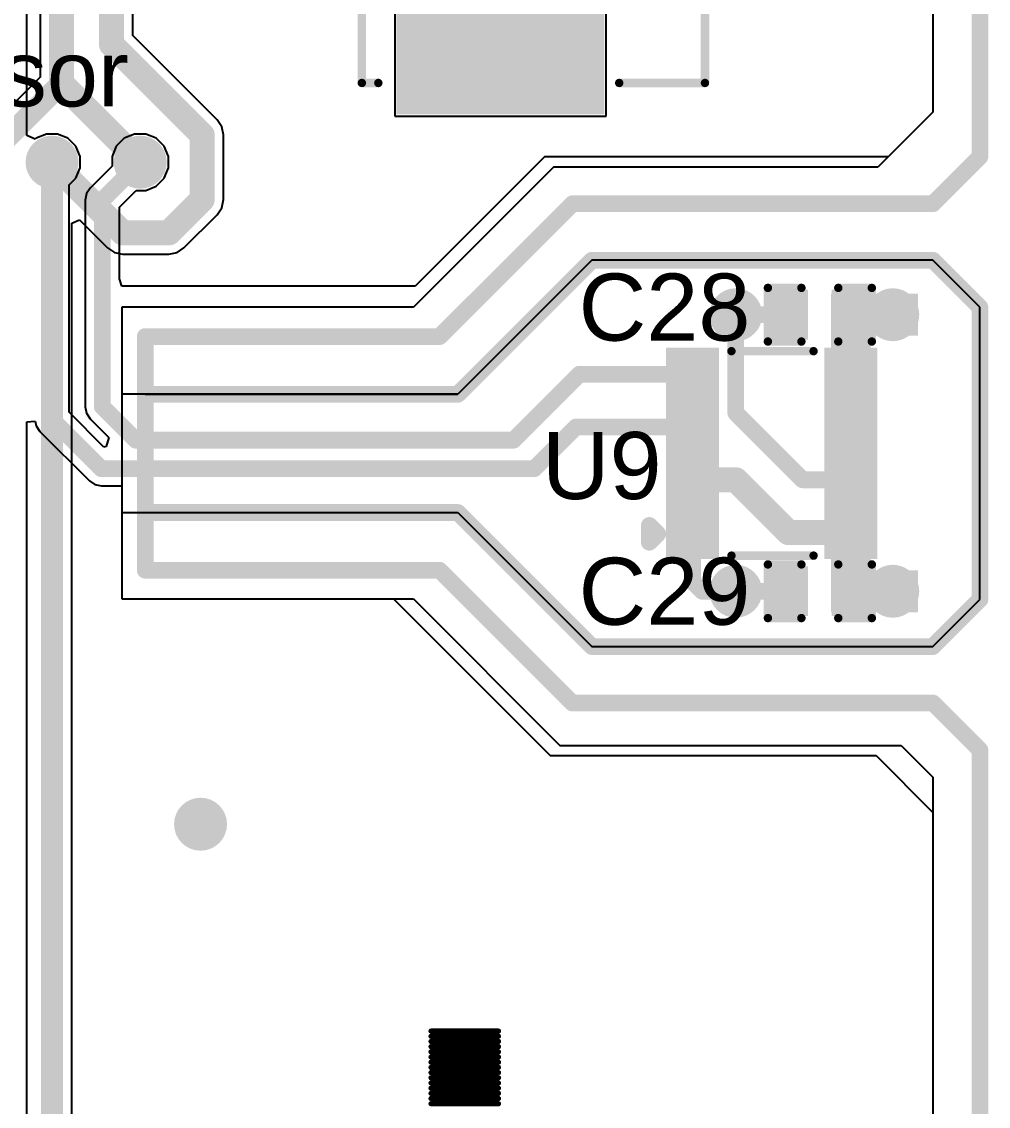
# Model space of a CAD drawing. Header units: millimetres. Extents: x -0.27 to 3.94, y -1.19 to 3.
# Drawn here: x 3.365 to 3.942, y 0.401 to 1.048 of the extents above; entities that cross this region are included whole.
import ezdxf

# ---------------------------------------------------------------- set-up
doc = ezdxf.new("R2010")
doc.units = ezdxf.units.MM
doc.header["$MEASUREMENT"] = 0
for name, color, linetype in [('BottomLayer', 5, 'Continuous'), ('BottomSolder', 6, 'Continuous'), ('Mechanical2', 216, 'Continuous'), ('TopLayer', 1, 'Continuous'), ('TopOverlay', 2, 'Continuous'), ('TopPaste', 8, 'Continuous'), ('TopSolder', 216, 'Continuous'), ('ViaHoleLayer', 16, 'Continuous')]:
    doc.layers.add(name, color=color, linetype=linetype)
doc.styles.add('Arial', font='', dxfattribs={"height": 0.2})
doc.styles.get('Arial').set_extended_font_data('Arial')

# ---------------------------------------------------------------- blocks, each defined once
blk = doc.blocks.new('BME680_20')
at = {"layer": 'TopLayer'}
for points in [[(-0.05906, 0.05906), (-0.03543, 0.05906), (-0.03543, 0.03543), (-0.05906, 0.03543)], [(0.03543, 0.05906), (0.05906, 0.05906), (0.05906, 0.03543), (0.03543, 0.03543)], [(-0.05906, 0.02756), (-0.03543, 0.02756), (-0.03543, 0.00394), (-0.05906, 0.00394)], [(0.03543, 0.02756), (0.05906, 0.02756), (0.05906, 0.00394), (0.03543, 0.00394)], [(-0.05906, -0.00394), (-0.03543, -0.00394), (-0.03543, -0.02756), (-0.05906, -0.02756)], [(0.03543, -0.00394), (0.05906, -0.00394), (0.05906, -0.02756), (0.03543, -0.02756)], [(-0.05906, -0.03543), (-0.03543, -0.03543), (-0.03543, -0.05906), (-0.05906, -0.05906)], [(0.03543, -0.03543), (0.05906, -0.03543), (0.05906, -0.05906), (0.03543, -0.05906)]]:
    blk.add_hatch(color=1, dxfattribs=at).paths.add_polyline_path(points)
at = {"layer": 'TopPaste'}
for points in [[(-0.05906, 0.05906), (-0.03543, 0.05906), (-0.03543, 0.03543), (-0.05906, 0.03543)], [(0.03543, 0.05906), (0.05906, 0.05906), (0.05906, 0.03543), (0.03543, 0.03543)], [(-0.05906, 0.02756), (-0.03543, 0.02756), (-0.03543, 0.00394), (-0.05906, 0.00394)], [(0.03543, 0.02756), (0.05906, 0.02756), (0.05906, 0.00394), (0.03543, 0.00394)], [(-0.05906, -0.00394), (-0.03543, -0.00394), (-0.03543, -0.02756), (-0.05906, -0.02756)], [(0.03543, -0.00394), (0.05906, -0.00394), (0.05906, -0.02756), (0.03543, -0.02756)], [(-0.05906, -0.03543), (-0.03543, -0.03543), (-0.03543, -0.05906), (-0.05906, -0.05906)], [(0.03543, -0.03543), (0.05906, -0.03543), (0.05906, -0.05906), (0.03543, -0.05906)]]:
    blk.add_hatch(color=8, dxfattribs=at).paths.add_polyline_path(points)
at = {"layer": 'TopSolder'}
for points in [[(-0.06306, 0.06306), (-0.03143, 0.06306), (-0.03143, 0.03143), (-0.06306, 0.03143)], [(0.03143, 0.06306), (0.06306, 0.06306), (0.06306, 0.03143), (0.03143, 0.03143)], [(-0.06306, 0.03156), (-0.03143, 0.03156), (-0.03143, -0.00006), (-0.06306, -0.00006)], [(0.03143, 0.03156), (0.06306, 0.03156), (0.06306, -0.00006), (0.03143, -0.00006)], [(-0.06306, 0.00006), (-0.03143, 0.00006), (-0.03143, -0.03156), (-0.06306, -0.03156)], [(0.03143, 0.00006), (0.06306, 0.00006), (0.06306, -0.03156), (0.03143, -0.03156)], [(-0.06306, -0.03143), (-0.03143, -0.03143), (-0.03143, -0.06306), (-0.06306, -0.06306)], [(0.03143, -0.03143), (0.06306, -0.03143), (0.06306, -0.06306), (0.03143, -0.06306)]]:
    blk.add_hatch(color=216, dxfattribs=at).paths.add_polyline_path(points)
at = {"layer": 'TopOverlay'}
for points, const_width in [([(0.024, 0.061), (-0.025, 0.061)], 0.005), ([(0.073, 0.053), (0.068, 0.048)], 0.01), ([(0.073, 0.043), (0.068, 0.048)], 0.01), ([(0.073, 0.053), (0.073, 0.043)], 0.01), ([(0.024, -0.061), (-0.025, -0.061)], 0.005)]:
    blk.add_lwpolyline(points, dxfattribs=dict(at, const_width=const_width))
for points, const_width in [([(-0.02625, 0.061, 1), (-0.02375, 0.061, 1)], 0.0025), ([(0.02275, 0.061, 1), (0.02525, 0.061, 1)], 0.0025), ([(0.0655, 0.048, 1), (0.0705, 0.048, 1)], 0.005), ([(0.0655, 0.048, 1), (0.0705, 0.048, 1)], 0.005), ([(0.0705, 0.053, 1), (0.0755, 0.053, 1)], 0.005), ([(0.0705, 0.053, 1), (0.0755, 0.053, 1)], 0.005), ([(0.0705, 0.043, 1), (0.0755, 0.043, 1)], 0.005), ([(0.0705, 0.043, 1), (0.0755, 0.043, 1)], 0.005), ([(-0.02625, -0.061, 1), (-0.02375, -0.061, 1)], 0.0025), ([(0.02275, -0.061, 1), (0.02525, -0.061, 1)], 0.0025)]:
    blk.add_lwpolyline(points, format="xyb", close=True, dxfattribs=dict(at, const_width=const_width))
blk = doc.blocks.new('53261_0871_142')
at = {"layer": 'TopLayer'}
for points in [[(-0.18799, 0.08858), (-0.1565, 0.08858), (-0.1565, 0.02559), (-0.18799, 0.02559)], [(-0.13878, 0.08858), (-0.10728, 0.08858), (-0.10728, 0.02559), (-0.13878, 0.02559)], [(-0.08957, 0.08858), (-0.05807, 0.08858), (-0.05807, 0.02559), (-0.08957, 0.02559)], [(-0.04035, 0.08858), (-0.00886, 0.08858), (-0.00886, 0.02559), (-0.04035, 0.02559)], [(0.00886, 0.08858), (0.04035, 0.08858), (0.04035, 0.02559), (0.00886, 0.02559)], [(0.05807, 0.08858), (0.08957, 0.08858), (0.08957, 0.02559), (0.05807, 0.02559)], [(0.10728, 0.08858), (0.13878, 0.08858), (0.13878, 0.02559), (0.10728, 0.02559)], [(0.1565, 0.08858), (0.18799, 0.08858), (0.18799, 0.02559), (0.1565, 0.02559)], [(-0.31398, 0.00197), (-0.2313, 0.00197), (-0.2313, -0.11614), (-0.31398, -0.11614)], [(0.2313, 0.00197), (0.31398, 0.00197), (0.31398, -0.11614), (0.2313, -0.11614)]]:
    blk.add_hatch(color=1, dxfattribs=at).paths.add_polyline_path(points)
at = {"layer": 'TopOverlay'}
blk.add_hatch(color=2, dxfattribs=at).paths.add_polyline_path([(-0.0165, -0.124), (0.0175, -0.124), (0.0175, -0.11025), (-0.0165, -0.11025)])
at = {"layer": 'TopPaste'}
for points in [[(-0.18799, 0.08858), (-0.1565, 0.08858), (-0.1565, 0.02559), (-0.18799, 0.02559)], [(-0.13878, 0.08858), (-0.10728, 0.08858), (-0.10728, 0.02559), (-0.13878, 0.02559)], [(-0.08957, 0.08858), (-0.05807, 0.08858), (-0.05807, 0.02559), (-0.08957, 0.02559)], [(-0.04035, 0.08858), (-0.00886, 0.08858), (-0.00886, 0.02559), (-0.04035, 0.02559)], [(0.00886, 0.08858), (0.04035, 0.08858), (0.04035, 0.02559), (0.00886, 0.02559)], [(0.05807, 0.08858), (0.08957, 0.08858), (0.08957, 0.02559), (0.05807, 0.02559)], [(0.10728, 0.08858), (0.13878, 0.08858), (0.13878, 0.02559), (0.10728, 0.02559)], [(0.1565, 0.08858), (0.18799, 0.08858), (0.18799, 0.02559), (0.1565, 0.02559)], [(-0.31398, 0.00197), (-0.2313, 0.00197), (-0.2313, -0.11614), (-0.31398, -0.11614)], [(0.2313, 0.00197), (0.31398, 0.00197), (0.31398, -0.11614), (0.2313, -0.11614)]]:
    blk.add_hatch(color=8, dxfattribs=at).paths.add_polyline_path(points)
at = {"layer": 'TopSolder'}
for points in [[(-0.19099, 0.09158), (-0.1535, 0.09158), (-0.1535, 0.02259), (-0.19099, 0.02259)], [(-0.14178, 0.09158), (-0.10428, 0.09158), (-0.10428, 0.02259), (-0.14178, 0.02259)], [(-0.09257, 0.09158), (-0.05507, 0.09158), (-0.05507, 0.02259), (-0.09257, 0.02259)], [(-0.04335, 0.09158), (-0.00586, 0.09158), (-0.00586, 0.02259), (-0.04335, 0.02259)], [(0.00586, 0.09158), (0.04335, 0.09158), (0.04335, 0.02259), (0.00586, 0.02259)], [(0.05507, 0.09158), (0.09257, 0.09158), (0.09257, 0.02259), (0.05507, 0.02259)], [(0.10428, 0.09158), (0.14178, 0.09158), (0.14178, 0.02259), (0.10428, 0.02259)], [(0.1535, 0.09158), (0.19099, 0.09158), (0.19099, 0.02259), (0.1535, 0.02259)], [(-0.31698, 0.00497), (-0.2283, 0.00497), (-0.2283, -0.11914), (-0.31698, -0.11914)], [(0.2283, 0.00497), (0.31698, 0.00497), (0.31698, -0.11914), (0.2283, -0.11914)]]:
    blk.add_hatch(color=216, dxfattribs=at).paths.add_polyline_path(points)
at = {"layer": 'TopOverlay'}
for points, const_width in [([(-0.209, 0.076), (-0.209, 0.096)], 0.01), ([(-0.199, 0.086), (-0.209, 0.096)], 0.01), ([(-0.209, 0.076), (-0.199, 0.086)], 0.01), ([(-0.20059, 0.06496), (-0.29823, 0.06496)], 0.005), ([(-0.29823, 0.01378), (-0.29823, 0.06496)], 0.005), ([(0.29823, 0.06496), (0.20059, 0.06496)], 0.005), ([(0.29823, 0.01378), (0.29823, 0.06496)], 0.005), ([(-0.0275, -0.124), (0, -0.0965)], 0.01), ([(0.0275, -0.124), (0, -0.0965)], 0.01), ([(0.0275, -0.124), (-0.0275, -0.124)], 0.01), ([(-0.29823, -0.13976), (-0.29823, -0.12992)], 0.005), ([(0.29823, -0.13976), (0.29823, -0.12992)], 0.005), ([(0.29823, -0.13976), (-0.29823, -0.13976)], 0.005)]:
    blk.add_lwpolyline(points, dxfattribs=dict(at, const_width=const_width))
for points, const_width in [([(-0.2115, 0.096, 1), (-0.2065, 0.096, 1)], 0.005), ([(-0.2115, 0.096, 1), (-0.2065, 0.096, 1)], 0.005), ([(-0.2015, 0.086, 1), (-0.1965, 0.086, 1)], 0.005), ([(-0.2015, 0.086, 1), (-0.1965, 0.086, 1)], 0.005), ([(-0.2115, 0.076, 1), (-0.2065, 0.076, 1)], 0.005), ([(-0.2115, 0.076, 1), (-0.2065, 0.076, 1)], 0.005), ([(-0.29948, 0.06496, 1), (-0.29698, 0.06496, 1)], 0.0025), ([(-0.29948, 0.06496, 1), (-0.29698, 0.06496, 1)], 0.0025), ([(-0.20184, 0.06496, 1), (-0.19934, 0.06496, 1)], 0.0025), ([(0.19934, 0.06496, 1), (0.20184, 0.06496, 1)], 0.0025), ([(0.29698, 0.06496, 1), (0.29948, 0.06496, 1)], 0.0025), ([(0.29698, 0.06496, 1), (0.29948, 0.06496, 1)], 0.0025), ([(-0.29948, 0.01378, 1), (-0.29698, 0.01378, 1)], 0.0025), ([(0.29698, 0.01378, 1), (0.29948, 0.01378, 1)], 0.0025), ([(-0.0025, -0.0965, 1), (0.0025, -0.0965, 1)], 0.005), ([(-0.0025, -0.0965, 1), (0.0025, -0.0965, 1)], 0.005), ([(-0.03, -0.124, 1), (-0.025, -0.124, 1)], 0.005), ([(-0.03, -0.124, 1), (-0.025, -0.124, 1)], 0.005), ([(0.025, -0.124, 1), (0.03, -0.124, 1)], 0.005), ([(0.025, -0.124, 1), (0.03, -0.124, 1)], 0.005), ([(-0.29948, -0.12992, 1), (-0.29698, -0.12992, 1)], 0.0025), ([(0.29698, -0.12992, 1), (0.29948, -0.12992, 1)], 0.0025), ([(-0.29948, -0.13976, 1), (-0.29698, -0.13976, 1)], 0.0025), ([(-0.29948, -0.13976, 1), (-0.29698, -0.13976, 1)], 0.0025), ([(0.29698, -0.13976, 1), (0.29948, -0.13976, 1)], 0.0025), ([(0.29698, -0.13976, 1), (0.29948, -0.13976, 1)], 0.0025)]:
    blk.add_lwpolyline(points, format="xyb", close=True, dxfattribs=dict(at, const_width=const_width))
blk = doc.blocks.new('C___0402_212')
at = {"layer": 'TopLayer'}
for points in [[(-0.0275, -0.0125), (-0.0275, 0.0125), (-0.0095, 0.0125), (-0.0095, -0.0125)], [(0.0095, -0.0125), (0.0095, 0.0125), (0.0275, 0.0125), (0.0275, -0.0125)]]:
    blk.add_hatch(color=1, dxfattribs=at).paths.add_polyline_path(points)
at = {"layer": 'TopPaste'}
for points in [[(-0.0275, -0.0125), (-0.0275, 0.0125), (-0.0095, 0.0125), (-0.0095, -0.0125)], [(0.0095, -0.0125), (0.0095, 0.0125), (0.0275, 0.0125), (0.0275, -0.0125)]]:
    blk.add_hatch(color=8, dxfattribs=at).paths.add_polyline_path(points)
at = {"layer": 'TopSolder'}
for points in [[(-0.02986, -0.01486), (-0.02986, 0.01486), (-0.00714, 0.01486), (-0.00714, -0.01486)], [(0.00714, -0.01486), (0.00714, 0.01486), (0.02986, 0.01486), (0.02986, -0.01486)]]:
    blk.add_hatch(color=216, dxfattribs=at).paths.add_polyline_path(points)
at = {"layer": 'TopOverlay', "const_width": 0.005}
for points in [[(-0.031, -0.016), (-0.031, 0.016)], [(-0.031, 0.016), (-0.011, 0.016)], [(0.011, 0.016), (0.031, 0.016)], [(0.031, -0.016), (0.031, 0.016)], [(-0.031, -0.016), (-0.011, -0.016)], [(0.011, -0.016), (0.031, -0.016)]]:
    blk.add_lwpolyline(points, dxfattribs=at)
at = {"layer": 'TopOverlay', "const_width": 0.0025}
for points in [[(-0.03225, 0.016, 1), (-0.02975, 0.016, 1)], [(-0.03225, 0.016, 1), (-0.02975, 0.016, 1)], [(-0.01225, 0.016, 1), (-0.00975, 0.016, 1)], [(0.00975, 0.016, 1), (0.01225, 0.016, 1)], [(0.02975, 0.016, 1), (0.03225, 0.016, 1)], [(0.02975, 0.016, 1), (0.03225, 0.016, 1)], [(-0.03225, -0.016, 1), (-0.02975, -0.016, 1)], [(-0.03225, -0.016, 1), (-0.02975, -0.016, 1)], [(-0.01225, -0.016, 1), (-0.00975, -0.016, 1)], [(0.00975, -0.016, 1), (0.01225, -0.016, 1)], [(0.02975, -0.016, 1), (0.03225, -0.016, 1)], [(0.02975, -0.016, 1), (0.03225, -0.016, 1)]]:
    blk.add_lwpolyline(points, format="xyb", close=True, dxfattribs=at)
blk = doc.blocks.new('C___0402_213')
at = {"layer": 'TopLayer'}
for points in [[(-0.0275, -0.0125), (-0.0275, 0.0125), (-0.0095, 0.0125), (-0.0095, -0.0125)], [(0.0095, -0.0125), (0.0095, 0.0125), (0.0275, 0.0125), (0.0275, -0.0125)]]:
    blk.add_hatch(color=1, dxfattribs=at).paths.add_polyline_path(points)
at = {"layer": 'TopPaste'}
for points in [[(-0.0275, -0.0125), (-0.0275, 0.0125), (-0.0095, 0.0125), (-0.0095, -0.0125)], [(0.0095, -0.0125), (0.0095, 0.0125), (0.0275, 0.0125), (0.0275, -0.0125)]]:
    blk.add_hatch(color=8, dxfattribs=at).paths.add_polyline_path(points)
at = {"layer": 'TopSolder'}
for points in [[(-0.02986, -0.01486), (-0.02986, 0.01486), (-0.00714, 0.01486), (-0.00714, -0.01486)], [(0.00714, -0.01486), (0.00714, 0.01486), (0.02986, 0.01486), (0.02986, -0.01486)]]:
    blk.add_hatch(color=216, dxfattribs=at).paths.add_polyline_path(points)
at = {"layer": 'TopOverlay', "const_width": 0.005}
for points in [[(-0.031, -0.016), (-0.031, 0.016)], [(-0.031, 0.016), (-0.011, 0.016)], [(0.011, 0.016), (0.031, 0.016)], [(0.031, -0.016), (0.031, 0.016)], [(-0.031, -0.016), (-0.011, -0.016)], [(0.011, -0.016), (0.031, -0.016)]]:
    blk.add_lwpolyline(points, dxfattribs=at)
at = {"layer": 'TopOverlay', "const_width": 0.0025}
for points in [[(-0.03225, 0.016, 1), (-0.02975, 0.016, 1)], [(-0.03225, 0.016, 1), (-0.02975, 0.016, 1)], [(-0.01225, 0.016, 1), (-0.00975, 0.016, 1)], [(0.00975, 0.016, 1), (0.01225, 0.016, 1)], [(0.02975, 0.016, 1), (0.03225, 0.016, 1)], [(0.02975, 0.016, 1), (0.03225, 0.016, 1)], [(-0.03225, -0.016, 1), (-0.02975, -0.016, 1)], [(-0.03225, -0.016, 1), (-0.02975, -0.016, 1)], [(-0.01225, -0.016, 1), (-0.00975, -0.016, 1)], [(0.00975, -0.016, 1), (0.01225, -0.016, 1)], [(0.02975, -0.016, 1), (0.03225, -0.016, 1)], [(0.02975, -0.016, 1), (0.03225, -0.016, 1)]]:
    blk.add_lwpolyline(points, format="xyb", close=True, dxfattribs=at)

msp = doc.modelspace()

# ---------------------------------------------------------------- hatches: boundary and pattern name
at = {"layer": 'BottomLayer'}
h = msp.add_hatch(color=5, dxfattribs=at)
edge = h.paths.add_edge_path()
edge.add_arc((3.3834, 0.964), 0.01181, 0, 360)
h = msp.add_hatch(color=5, dxfattribs=at)
edge = h.paths.add_edge_path()
edge.add_arc((3.436, 0.964), 0.01181, 0, 360)
h = msp.add_hatch(color=5, dxfattribs=at)
edge = h.paths.add_edge_path()
edge.add_arc((3.79134, 0.873), 0.01181, 0, 360)
h = msp.add_hatch(color=5, dxfattribs=at)
edge = h.paths.add_edge_path()
edge.add_arc((3.885, 0.873), 0.01181, 0, 360)
h = msp.add_hatch(color=5, dxfattribs=at)
edge = h.paths.add_edge_path()
edge.add_arc((3.79134, 0.708), 0.01181, 0, 360)
h = msp.add_hatch(color=5, dxfattribs=at)
edge = h.paths.add_edge_path()
edge.add_arc((3.885, 0.708), 0.01181, 0, 360)
h = msp.add_hatch(color=5, dxfattribs=at)
edge = h.paths.add_edge_path()
edge.add_arc((3.472, 0.569), 0.01181, 0, 360)
at = {"layer": 'BottomSolder'}
h = msp.add_hatch(color=6, dxfattribs=at)
edge = h.paths.add_edge_path()
edge.add_arc((3.3834, 0.964), 0.01581, 0, 360)
h = msp.add_hatch(color=6, dxfattribs=at)
edge = h.paths.add_edge_path()
edge.add_arc((3.436, 0.964), 0.01581, 0, 360)
h = msp.add_hatch(color=6, dxfattribs=at)
edge = h.paths.add_edge_path()
edge.add_arc((3.79134, 0.873), 0.01581, 0, 360)
h = msp.add_hatch(color=6, dxfattribs=at)
edge = h.paths.add_edge_path()
edge.add_arc((3.885, 0.873), 0.01581, 0, 360)
h = msp.add_hatch(color=6, dxfattribs=at)
edge = h.paths.add_edge_path()
edge.add_arc((3.79134, 0.708), 0.01581, 0, 360)
h = msp.add_hatch(color=6, dxfattribs=at)
edge = h.paths.add_edge_path()
edge.add_arc((3.885, 0.708), 0.01581, 0, 360)
h = msp.add_hatch(color=6, dxfattribs=at)
edge = h.paths.add_edge_path()
edge.add_arc((3.472, 0.569), 0.01581, 0, 360)
at = {"layer": 'TopLayer'}
h = msp.add_hatch(color=1, dxfattribs=at)
edge = h.paths.add_edge_path()
edge.add_arc((3.3834, 0.964), 0.01181, 0, 360)
h = msp.add_hatch(color=1, dxfattribs=at)
edge = h.paths.add_edge_path()
edge.add_arc((3.436, 0.964), 0.01181, 0, 360)
h = msp.add_hatch(color=1, dxfattribs=at)
edge = h.paths.add_edge_path()
edge.add_arc((3.79134, 0.873), 0.01181, 0, 360)
for points in [[(3.84819, 0.8605), (3.9, 0.8605), (3.9, 0.8855), (3.84819, 0.8855)], [(3.84819, 0.79419), (3.87181, 0.79419), (3.87181, 0.8855), (3.84819, 0.8855)], [(3.84819, 0.6955), (3.87181, 0.6955), (3.87181, 0.75482), (3.84819, 0.75482)], [(3.84819, 0.6955), (3.9, 0.6955), (3.9, 0.7205), (3.84819, 0.7205)]]:
    msp.add_hatch(color=1, dxfattribs=at).paths.add_polyline_path(points)
h = msp.add_hatch(color=1, dxfattribs=at)
edge = h.paths.add_edge_path()
edge.add_arc((3.885, 0.873), 0.01181, 0, 360)
h = msp.add_hatch(color=1, dxfattribs=at)
edge = h.paths.add_edge_path()
edge.add_arc((3.79134, 0.708), 0.01181, 0, 360)
h = msp.add_hatch(color=1, dxfattribs=at)
edge = h.paths.add_edge_path()
edge.add_arc((3.885, 0.708), 0.01181, 0, 360)
h = msp.add_hatch(color=1, dxfattribs=at)
edge = h.paths.add_edge_path()
edge.add_arc((3.472, 0.569), 0.01181, 0, 360)
at = {"layer": 'TopSolder'}
h = msp.add_hatch(color=216, dxfattribs=at)
edge = h.paths.add_edge_path()
edge.add_arc((3.3834, 0.964), 0.01581, 0, 360)
h = msp.add_hatch(color=216, dxfattribs=at)
edge = h.paths.add_edge_path()
edge.add_arc((3.436, 0.964), 0.01581, 0, 360)
h = msp.add_hatch(color=216, dxfattribs=at)
edge = h.paths.add_edge_path()
edge.add_arc((3.885, 0.873), 0.01581, 0, 360)
h = msp.add_hatch(color=216, dxfattribs=at)
edge = h.paths.add_edge_path()
edge.add_arc((3.885, 0.708), 0.01581, 0, 360)
h = msp.add_hatch(color=216, dxfattribs=at)
edge = h.paths.add_edge_path()
edge.add_arc((3.472, 0.569), 0.01581, 0, 360)
at = {"layer": 'ViaHoleLayer'}
h = msp.add_hatch(color=16, dxfattribs=at)
edge = h.paths.add_edge_path()
edge.add_arc((3.3834, 0.964), 0.00591, 0, 360)
h = msp.add_hatch(color=16, dxfattribs=at)
edge = h.paths.add_edge_path()
edge.add_arc((3.436, 0.964), 0.00591, 0, 360)
h = msp.add_hatch(color=16, dxfattribs=at)
edge = h.paths.add_edge_path()
edge.add_arc((3.79134, 0.873), 0.00591, 0, 360)
h = msp.add_hatch(color=16, dxfattribs=at)
edge = h.paths.add_edge_path()
edge.add_arc((3.885, 0.873), 0.00591, 0, 360)
h = msp.add_hatch(color=16, dxfattribs=at)
edge = h.paths.add_edge_path()
edge.add_arc((3.79134, 0.708), 0.00591, 0, 360)
h = msp.add_hatch(color=16, dxfattribs=at)
edge = h.paths.add_edge_path()
edge.add_arc((3.885, 0.708), 0.00591, 0, 360)
h = msp.add_hatch(color=16, dxfattribs=at)
edge = h.paths.add_edge_path()
edge.add_arc((3.472, 0.569), 0.00591, 0, 360)

# ---------------------------------------------------------------- linework, layer by layer
at = {"layer": 'BottomLayer'}
for p, q in [((3.43163, 1.03957), (3.43163, 1.89938)), ((3.37626, 1.88947), (3.37626, 1.01484)), ((3.90894, 1.56606), (3.90894, 0.99394)), ((3.48194, 0.98926), (3.43163, 1.03957)), ((3.37626, 1.01484), (3.34615, 0.98473)), ((3.90894, 0.99394), (3.876, 0.961)), ((3.4847, 0.98513), (3.48194, 0.98926)), ((3.48568, 0.98025), (3.4847, 0.98513)), ((3.48568, 0.94171), (3.48568, 0.98025)), ((3.68256, 0.961), (3.599, 0.87744)), ((3.876, 0.961), (3.68256, 0.961)), ((3.4847, 0.93683), (3.48568, 0.94171)), ((3.46212, 0.91288), (3.48194, 0.9327)), ((3.48194, 0.9327), (3.4847, 0.93683)), ((3.39513, 0.92772), (3.39975, 0.92963)), ((3.39513, -0.15805), (3.39513, 0.92772)), ((3.39975, 0.92963), (3.4165, 0.91288)), ((3.4165, 0.91288), (3.42063, 0.91012)), ((3.45799, 0.91012), (3.46212, 0.91288)), ((3.42063, 0.91012), (3.42551, 0.90915)), ((3.42551, 0.90915), (3.45311, 0.90915)), ((3.45311, 0.90915), (3.45799, 0.91012)), ((3.70551, 0.9055), (3.6255, 0.8255)), ((3.90894, 0.9055), (3.70551, 0.9055)), ((3.937, 0.87744), (3.90894, 0.9055)), ((3.599, 0.87744), (3.425, 0.87744)), ((3.425, 0.87744), (3.425, 0.8255)), ((3.937, 0.70306), (3.937, 0.87744)), ((3.425, 0.8255), (3.425, 0.755)), ((3.6255, 0.8255), (3.425, 0.8255)), ((3.425, 0.8255), (3.425, 0.755)), ((3.6255, 0.8255), (3.439, 0.8255)), ((3.439, 0.8255), (3.6255, 0.8255)), ((3.425, 0.755), (3.6255, 0.755)), ((3.425, 0.755), (3.425, 0.70344)), ((3.6255, 0.755), (3.7055, 0.675)), ((3.425, 0.70344), (3.599, 0.70344)), ((3.599, 0.70344), (3.68644, 0.616)), ((3.90894, 0.675), (3.937, 0.70306)), ((3.7055, 0.675), (3.90894, 0.675)), ((3.68644, 0.616), (3.88993, 0.616)), ((3.88993, 0.616), (3.90894, 0.597)), ((3.90894, 0.597), (3.90894, 0.01294))]:
    msp.add_line(p, q, dxfattribs=at)
for points, const_width in [([(3.41888, 1.0343), (3.41888, 1.89938)], 0.015), ([(3.389, 1.011), (3.389, 1.89475)], 0.015), ([(3.41888, 1.0343), (3.47293, 0.98025)], 0.015), ([(3.35444, 0.97644), (3.389, 1.011)], 0.013), ([(3.389, 1.011), (3.436, 0.964)], 0.015), ([(3.47293, 0.94171), (3.47293, 0.98025)], 0.015), ([(3.3834, 0.964), (3.42551, 0.92189)], 0.015), ([(3.3834, -0.15805), (3.3834, 0.964)], 0.013), ([(3.45311, 0.92189), (3.47293, 0.94171)], 0.015), ([(3.42551, 0.92189), (3.45311, 0.92189)], 0.015)]:
    msp.add_lwpolyline(points, dxfattribs=dict(at, const_width=const_width))
for points, const_width in [([(3.41513, 1.0343, 1), (3.42263, 1.0343, 1)], 0.0075), ([(3.41513, 1.0343, 1), (3.42263, 1.0343, 1)], 0.0075), ([(3.38525, 1.011, 1), (3.39275, 1.011, 1)], 0.0075), ([(3.38525, 1.011, 1), (3.39275, 1.011, 1)], 0.0075), ([(3.38575, 1.011, 1), (3.39225, 1.011, 1)], 0.0065), ([(3.46918, 0.98025, 1), (3.47668, 0.98025, 1)], 0.0075), ([(3.46918, 0.98025, 1), (3.47668, 0.98025, 1)], 0.0075), ([(3.37965, 0.964, 1), (3.38715, 0.964, 1)], 0.0075), ([(3.43225, 0.964, 1), (3.43975, 0.964, 1)], 0.0075), ([(3.38015, 0.964, 1), (3.38665, 0.964, 1)], 0.0065), ([(3.46918, 0.94171, 1), (3.47668, 0.94171, 1)], 0.0075), ([(3.46918, 0.94171, 1), (3.47668, 0.94171, 1)], 0.0075), ([(3.42176, 0.92189, 1), (3.42926, 0.92189, 1)], 0.0075), ([(3.42176, 0.92189, 1), (3.42926, 0.92189, 1)], 0.0075), ([(3.44936, 0.92189, 1), (3.45686, 0.92189, 1)], 0.0075), ([(3.44936, 0.92189, 1), (3.45686, 0.92189, 1)], 0.0075)]:
    msp.add_lwpolyline(points, format="xyb", close=True, dxfattribs=dict(at, const_width=const_width))
at = {"layer": 'Mechanical2', "const_width": 0.01}
for points in [[(3.937, 0.96726), (3.937, 1.5748)], [(3.90894, 0.9392), (3.937, 0.96726)], [(3.61462, 0.85995), (3.69387, 0.9392)], [(3.69387, 0.9392), (3.90894, 0.9392)], [(3.6255, 0.8255), (3.7055, 0.9055)], [(3.7055, 0.9055), (3.90894, 0.9055)], [(3.90894, 0.9055), (3.937, 0.87744)], [(3.937, 0.70306), (3.937, 0.87744)], [(3.439, 0.85995), (3.61462, 0.85995)], [(3.439, 0.8255), (3.439, 0.85995)], [(3.439, 0.755), (3.439, 0.8255)], [(3.439, 0.8255), (3.6255, 0.8255)], [(3.439, 0.72055), (3.439, 0.755)], [(3.439, 0.755), (3.6255, 0.755)], [(3.6255, 0.755), (3.7055, 0.675)], [(3.439, 0.72055), (3.61462, 0.72055)], [(3.61462, 0.72055), (3.69387, 0.64131)], [(3.90894, 0.675), (3.937, 0.70306)], [(3.7055, 0.675), (3.90894, 0.675)], [(3.69387, 0.64131), (3.90894, 0.64131)], [(3.90894, 0.64131), (3.937, 0.61325)], [(3.937, 0), (3.937, 0.61325)]]:
    msp.add_lwpolyline(points, dxfattribs=at)
at = {"layer": 'Mechanical2', "const_width": 0.005}
for points in [[(3.9345, 0.96726, 1), (3.9395, 0.96726, 1)], [(3.9345, 0.96726, 1), (3.9395, 0.96726, 1)], [(3.69137, 0.9392, 1), (3.69637, 0.9392, 1)], [(3.69137, 0.9392, 1), (3.69637, 0.9392, 1)], [(3.90644, 0.9392, 1), (3.91144, 0.9392, 1)], [(3.90644, 0.9392, 1), (3.91144, 0.9392, 1)], [(3.703, 0.9055, 1), (3.708, 0.9055, 1)], [(3.703, 0.9055, 1), (3.708, 0.9055, 1)], [(3.90644, 0.9055, 1), (3.91144, 0.9055, 1)], [(3.90644, 0.9055, 1), (3.91144, 0.9055, 1)], [(3.9345, 0.87744, 1), (3.9395, 0.87744, 1)], [(3.9345, 0.87744, 1), (3.9395, 0.87744, 1)], [(3.4365, 0.85995, 1), (3.4415, 0.85995, 1)], [(3.4365, 0.85995, 1), (3.4415, 0.85995, 1)], [(3.61212, 0.85995, 1), (3.61712, 0.85995, 1)], [(3.61212, 0.85995, 1), (3.61712, 0.85995, 1)], [(3.4365, 0.8255, 1), (3.4415, 0.8255, 1)], [(3.4365, 0.8255, 1), (3.4415, 0.8255, 1)], [(3.4365, 0.8255, 1), (3.4415, 0.8255, 1)], [(3.623, 0.8255, 1), (3.628, 0.8255, 1)], [(3.623, 0.8255, 1), (3.628, 0.8255, 1)], [(3.4365, 0.755, 1), (3.4415, 0.755, 1)], [(3.4365, 0.755, 1), (3.4415, 0.755, 1)], [(3.4365, 0.755, 1), (3.4415, 0.755, 1)], [(3.623, 0.755, 1), (3.628, 0.755, 1)], [(3.623, 0.755, 1), (3.628, 0.755, 1)], [(3.4365, 0.72055, 1), (3.4415, 0.72055, 1)], [(3.4365, 0.72055, 1), (3.4415, 0.72055, 1)], [(3.61212, 0.72055, 1), (3.61712, 0.72055, 1)], [(3.61212, 0.72055, 1), (3.61712, 0.72055, 1)], [(3.9345, 0.70306, 1), (3.9395, 0.70306, 1)], [(3.9345, 0.70306, 1), (3.9395, 0.70306, 1)], [(3.703, 0.675, 1), (3.708, 0.675, 1)], [(3.703, 0.675, 1), (3.708, 0.675, 1)], [(3.90644, 0.675, 1), (3.91144, 0.675, 1)], [(3.90644, 0.675, 1), (3.91144, 0.675, 1)], [(3.69137, 0.64131, 1), (3.69637, 0.64131, 1)], [(3.69137, 0.64131, 1), (3.69637, 0.64131, 1)], [(3.90644, 0.64131, 1), (3.91144, 0.64131, 1)], [(3.90644, 0.64131, 1), (3.91144, 0.64131, 1)], [(3.9345, 0.61325, 1), (3.9395, 0.61325, 1)], [(3.9345, 0.61325, 1), (3.9395, 0.61325, 1)]]:
    msp.add_lwpolyline(points, format="xyb", close=True, dxfattribs=at)
at = {"layer": 'TopLayer'}
for p, q in [((3.90894, 1.39008), (3.90894, 0.99394)), ((3.36841, 0.97986), (3.36841, 1.15059)), ((3.58786, 1.0822), (3.58786, 0.99152)), ((3.71397, 0.99152), (3.71397, 1.0822)), ((3.58786, 0.99152), (3.71397, 0.99152)), ((3.90894, 0.99394), (3.88226, 0.96726)), ((3.37341, 0.97778), (3.36841, 0.97986)), ((3.37388, 0.97825), (3.37341, 0.97778)), ((3.38006, 0.98081), (3.37388, 0.97825)), ((3.38675, 0.98081), (3.38006, 0.98081)), ((3.39292, 0.97825), (3.38675, 0.98081)), ((3.39765, 0.97352), (3.39292, 0.97825)), ((3.42648, 0.97825), (3.42175, 0.97352)), ((3.43266, 0.98081), (3.42648, 0.97825)), ((3.43934, 0.98081), (3.43266, 0.98081)), ((3.44552, 0.97825), (3.43934, 0.98081)), ((3.45025, 0.97352), (3.44552, 0.97825)), ((3.40021, 0.96734), (3.39765, 0.97352)), ((3.42175, 0.97352), (3.41919, 0.96734)), ((3.45281, 0.96734), (3.45025, 0.97352)), ((3.40021, 0.96066), (3.40021, 0.96734)), ((3.41919, 0.96734), (3.41919, 0.96161)), ((3.45281, 0.96066), (3.45281, 0.96734)), ((3.67726, 0.96726), (3.6, 0.89)), ((3.88226, 0.96726), (3.67726, 0.96726)), ((3.39765, 0.95448), (3.40021, 0.96066)), ((3.41919, 0.96161), (3.40618, 0.9486)), ((3.45025, 0.95448), (3.45281, 0.96066)), ((3.3936, 0.95042), (3.39765, 0.95448)), ((3.44552, 0.94975), (3.45025, 0.95448)), ((3.3936, 0.8148), (3.3936, 0.95042)), ((3.40397, 0.94529), (3.4032, 0.94139)), ((3.40618, 0.9486), (3.40397, 0.94529)), ((3.42359, 0.93717), (3.43361, 0.94719)), ((3.43361, 0.94719), (3.43934, 0.94719)), ((3.43934, 0.94719), (3.44552, 0.94975)), ((3.4032, 0.94139), (3.4032, 0.8181)), ((3.42359, 0.89442), (3.42359, 0.93717)), ((3.70551, 0.9055), (3.6255, 0.8255)), ((3.90894, 0.9055), (3.70551, 0.9055)), ((3.937, 0.87744), (3.90894, 0.9055)), ((3.425, 0.89), (3.42359, 0.89442)), ((3.6, 0.89), (3.425, 0.89)), ((3.937, 0.70306), (3.937, 0.87744)), ((3.425, 0.8255), (3.425, 0.755)), ((3.6255, 0.8255), (3.425, 0.8255)), ((3.6255, 0.8255), (3.439, 0.8255)), ((3.439, 0.8255), (3.6255, 0.8255)), ((3.4032, 0.8181), (3.40397, 0.8142)), ((3.36841, 0.80905), (3.37341, 0.80954)), ((3.36841, 0.45673), (3.36841, 0.80905)), ((3.37341, 0.80954), (3.37398, 0.80668)), ((3.41439, 0.79401), (3.3936, 0.8148)), ((3.40397, 0.8142), (3.40618, 0.81089)), ((3.40618, 0.81089), (3.41737, 0.7997)), ((3.37398, 0.80668), (3.37619, 0.80337)), ((3.37619, 0.80337), (3.40565, 0.77391)), ((3.41737, 0.7997), (3.41572, 0.79428)), ((3.41572, 0.79428), (3.41439, 0.79401)), ((3.40565, 0.77391), (3.40896, 0.7717)), ((3.40896, 0.7717), (3.41286, 0.77092)), ((3.41286, 0.77092), (3.425, 0.77092)), ((3.425, 0.77092), (3.425, 0.755)), ((3.425, 0.755), (3.6255, 0.755)), ((3.425, 0.755), (3.425, 0.70344)), ((3.6255, 0.755), (3.7055, 0.675)), ((3.425, 0.70344), (3.58707, 0.70344)), ((3.58707, 0.70344), (3.6805, 0.61)), ((3.90894, 0.675), (3.937, 0.70306)), ((3.7055, 0.675), (3.90894, 0.675)), ((3.6805, 0.61), (3.875, 0.61)), ((3.875, 0.61), (3.90894, 0.57606)), ((3.90894, 0.57606), (3.90894, 0.01294)), ((3.36841, -0.225), (3.36841, 0.45673))]:
    msp.add_line(p, q, dxfattribs=at)
for points, const_width in [([(3.3834, 0.81058), (3.3834, 0.964)], 0.01), ([(3.41339, 0.94139), (3.436, 0.964)], 0.01), ([(3.41339, 0.8181), (3.41339, 0.94139)], 0.01), ([(3.79134, 0.81439), (3.79134, 0.873)], 0.01), ([(3.79134, 0.873), (3.823, 0.873)], 0.01), ([(3.65868, 0.79813), (3.69804, 0.8375)], 0.01), ([(3.69804, 0.8375), (3.76551, 0.8375)], 0.01), ([(3.41339, 0.8181), (3.43336, 0.79813)], 0.01), ([(3.3834, 0.81058), (3.41286, 0.78112)], 0.01), ([(3.79134, 0.81439), (3.83122, 0.7745)], 0.01), ([(3.67112, 0.78112), (3.696, 0.806)], 0.01), ([(3.696, 0.806), (3.76551, 0.806)], 0.01), ([(3.43336, 0.79813), (3.65868, 0.79813)], 0.01), ([(3.41286, 0.78112), (3.67112, 0.78112)], 0.01), ([(3.76551, 0.7745), (3.79134, 0.7745)], 0.015), ([(3.79134, 0.7745), (3.82283, 0.74301)], 0.015), ([(3.83122, 0.7745), (3.86, 0.7745)], 0.01), ([(3.76551, 0.71386), (3.76551, 0.74301)], 0.01), ([(3.82283, 0.74301), (3.86, 0.74301)], 0.015), ([(3.76551, 0.71386), (3.77137, 0.708)], 0.01), ([(3.77137, 0.708), (3.823, 0.708)], 0.01)]:
    msp.add_lwpolyline(points, dxfattribs=dict(at, const_width=const_width))
for points, const_width in [([(3.3809, 0.964, 1), (3.3859, 0.964, 1)], 0.005), ([(3.4335, 0.964, 1), (3.4385, 0.964, 1)], 0.005), ([(3.41089, 0.94139, 1), (3.41589, 0.94139, 1)], 0.005), ([(3.41089, 0.94139, 1), (3.41589, 0.94139, 1)], 0.005), ([(3.78884, 0.873, 1), (3.79384, 0.873, 1)], 0.005), ([(3.78884, 0.873, 1), (3.79384, 0.873, 1)], 0.005), ([(3.8205, 0.873, 1), (3.8255, 0.873, 1)], 0.005), ([(3.69554, 0.8375, 1), (3.70054, 0.8375, 1)], 0.005), ([(3.69554, 0.8375, 1), (3.70054, 0.8375, 1)], 0.005), ([(3.76301, 0.8375, 1), (3.76801, 0.8375, 1)], 0.005), ([(3.41089, 0.8181, 1), (3.41589, 0.8181, 1)], 0.005), ([(3.41089, 0.8181, 1), (3.41589, 0.8181, 1)], 0.005), ([(3.3809, 0.81058, 1), (3.3859, 0.81058, 1)], 0.005), ([(3.3809, 0.81058, 1), (3.3859, 0.81058, 1)], 0.005), ([(3.78884, 0.81439, 1), (3.79384, 0.81439, 1)], 0.005), ([(3.78884, 0.81439, 1), (3.79384, 0.81439, 1)], 0.005), ([(3.6935, 0.806, 1), (3.6985, 0.806, 1)], 0.005), ([(3.6935, 0.806, 1), (3.6985, 0.806, 1)], 0.005), ([(3.76301, 0.806, 1), (3.76801, 0.806, 1)], 0.005), ([(3.43086, 0.79813, 1), (3.43586, 0.79813, 1)], 0.005), ([(3.43086, 0.79813, 1), (3.43586, 0.79813, 1)], 0.005), ([(3.65618, 0.79813, 1), (3.66118, 0.79813, 1)], 0.005), ([(3.65618, 0.79813, 1), (3.66118, 0.79813, 1)], 0.005), ([(3.41036, 0.78112, 1), (3.41536, 0.78112, 1)], 0.005), ([(3.41036, 0.78112, 1), (3.41536, 0.78112, 1)], 0.005), ([(3.66862, 0.78112, 1), (3.67362, 0.78112, 1)], 0.005), ([(3.66862, 0.78112, 1), (3.67362, 0.78112, 1)], 0.005), ([(3.76176, 0.7745, 1), (3.76926, 0.7745, 1)], 0.0075), ([(3.78759, 0.7745, 1), (3.79509, 0.7745, 1)], 0.0075), ([(3.78759, 0.7745, 1), (3.79509, 0.7745, 1)], 0.0075), ([(3.82872, 0.7745, 1), (3.83372, 0.7745, 1)], 0.005), ([(3.82872, 0.7745, 1), (3.83372, 0.7745, 1)], 0.005), ([(3.8575, 0.7745, 1), (3.8625, 0.7745, 1)], 0.005), ([(3.76301, 0.74301, 1), (3.76801, 0.74301, 1)], 0.005), ([(3.81908, 0.74301, 1), (3.82658, 0.74301, 1)], 0.0075), ([(3.81908, 0.74301, 1), (3.82658, 0.74301, 1)], 0.0075), ([(3.85625, 0.74301, 1), (3.86375, 0.74301, 1)], 0.0075), ([(3.76301, 0.71386, 1), (3.76801, 0.71386, 1)], 0.005), ([(3.76301, 0.71386, 1), (3.76801, 0.71386, 1)], 0.005), ([(3.76887, 0.708, 1), (3.77387, 0.708, 1)], 0.005), ([(3.76887, 0.708, 1), (3.77387, 0.708, 1)], 0.005), ([(3.8205, 0.708, 1), (3.8255, 0.708, 1)], 0.005)]:
    msp.add_lwpolyline(points, format="xyb", close=True, dxfattribs=dict(at, const_width=const_width))
at = {"layer": 'TopOverlay', "const_width": 0.0031}
for points in [[(3.60952, 0.44557), (3.64976, 0.44557)], [(3.60952, 0.44247), (3.64976, 0.44247)], [(3.60952, 0.43938), (3.64976, 0.43938)], [(3.60952, 0.43628), (3.64976, 0.43628)], [(3.60952, 0.43319), (3.64976, 0.43319)], [(3.60952, 0.43009), (3.64976, 0.43009)], [(3.60952, 0.427), (3.64976, 0.427)], [(3.60952, 0.4239), (3.64976, 0.4239)], [(3.60952, 0.42081), (3.64976, 0.42081)], [(3.60952, 0.41771), (3.64976, 0.41771)], [(3.60952, 0.41462), (3.64976, 0.41462)], [(3.60952, 0.41152), (3.64976, 0.41152)], [(3.60952, 0.40842), (3.64976, 0.40842)], [(3.60952, 0.40533), (3.64976, 0.40533)], [(3.60952, 0.40223), (3.64976, 0.40223)]]:
    msp.add_lwpolyline(points, dxfattribs=at)
at = {"layer": 'TopOverlay', "const_width": 0.00155}
for points in [[(3.60875, 0.44557, 1), (3.61029, 0.44557, 1)], [(3.64898, 0.44557, 1), (3.65053, 0.44557, 1)], [(3.60875, 0.44247, 1), (3.61029, 0.44247, 1)], [(3.60875, 0.43938, 1), (3.61029, 0.43938, 1)], [(3.64898, 0.44247, 1), (3.65053, 0.44247, 1)], [(3.64898, 0.43938, 1), (3.65053, 0.43938, 1)], [(3.60875, 0.43628, 1), (3.61029, 0.43628, 1)], [(3.60875, 0.43319, 1), (3.61029, 0.43319, 1)], [(3.64898, 0.43628, 1), (3.65053, 0.43628, 1)], [(3.64898, 0.43319, 1), (3.65053, 0.43319, 1)], [(3.60875, 0.43009, 1), (3.61029, 0.43009, 1)], [(3.60875, 0.427, 1), (3.61029, 0.427, 1)], [(3.64898, 0.43009, 1), (3.65053, 0.43009, 1)], [(3.64898, 0.427, 1), (3.65053, 0.427, 1)], [(3.60875, 0.4239, 1), (3.61029, 0.4239, 1)], [(3.60875, 0.42081, 1), (3.61029, 0.42081, 1)], [(3.64898, 0.4239, 1), (3.65053, 0.4239, 1)], [(3.64898, 0.42081, 1), (3.65053, 0.42081, 1)], [(3.60875, 0.41771, 1), (3.61029, 0.41771, 1)], [(3.60875, 0.41462, 1), (3.61029, 0.41462, 1)], [(3.64898, 0.41771, 1), (3.65053, 0.41771, 1)], [(3.64898, 0.41462, 1), (3.65053, 0.41462, 1)], [(3.60875, 0.41152, 1), (3.61029, 0.41152, 1)], [(3.60875, 0.40842, 1), (3.61029, 0.40842, 1)], [(3.64898, 0.41152, 1), (3.65053, 0.41152, 1)], [(3.64898, 0.40842, 1), (3.65053, 0.40842, 1)], [(3.60875, 0.40533, 1), (3.61029, 0.40533, 1)], [(3.60875, 0.40223, 1), (3.61029, 0.40223, 1)], [(3.64898, 0.40533, 1), (3.65053, 0.40533, 1)], [(3.64898, 0.40223, 1), (3.65053, 0.40223, 1)]]:
    msp.add_lwpolyline(points, format="xyb", close=True, dxfattribs=at)

# ---------------------------------------------------------------- block references
for name, p, rotation in [('53261_0871_142', (3.708, 1.3095), 270), ('BME680_20', (3.81276, 0.79025), 180)]:
    msp.add_blockref(name, p, dxfattribs=dict(rotation=rotation))
for name, p in [('C___0402_213', (3.8415, 0.873)), ('C___0402_212', (3.8415, 0.708))]:
    msp.add_blockref(name, p)

# ---------------------------------------------------------------- texts
at = {"layer": 'TopOverlay', "style": 'Arial'}
msp.add_text('3v3_Sensor', height=0.03937, rotation=360, dxfattribs=at).set_placement((3.13567, 0.99727))
for s, p in [('C28', (3.69757, 0.85755)), ('U9', (3.67568, 0.76301)), ('C29', (3.69757, 0.68801))]:
    msp.add_text(s, height=0.04, dxfattribs=at).set_placement(p)

doc.saveas('drawing.dxf')
